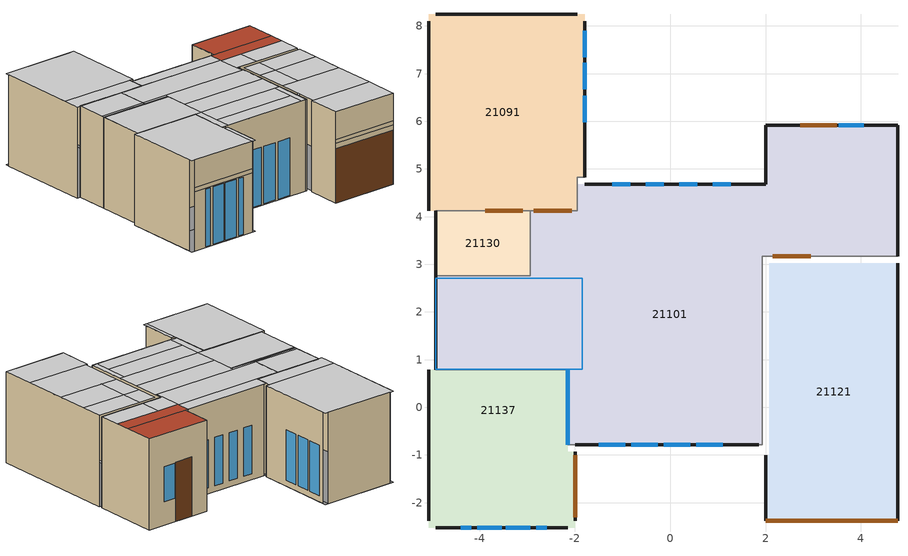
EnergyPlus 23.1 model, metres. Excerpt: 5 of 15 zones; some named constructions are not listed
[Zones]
21091
 floor ground (1): -1.8,4.82 -1.95,4.82 -1.95,8.25 -1.8,8.25 z0; -1.95,4.13 -5.07,4.13 -5.07,8.25 -1.95,8.25 z0
 wall outside (5): -1.8,4.82 -1.8,8.1 / -1.95,8.25 -4.92,8.25 / -5.07,8.1 -5.07,4.13 z0:3.68
 wall to 21101 (5): -2.94,4.13 -1.95,4.13 -1.95,4.82 -1.8,4.82 z0:3.68
 wall to 21130 (5): -4.92,4.13 -2.94,4.13 z0:3.68
 window (Single Glass Emerald - 1001): -1.8,5.98 -1.8,6.54 / -1.8,6.67 -1.8,7.22 / -1.8,7.35 -1.8,7.9 z0.24:2.28
 door inside (7): -3.89,4.13 -3.09,4.13 / -2.86,4.13 -2.07,4.13 z0:2.4
 ceiling to 21238 (3): -5.07,4.82 -1.8,4.82 -1.8,8.25 -5.07,8.25 z3.68
 ceiling to 21247 (3): -5.07,4.13 -1.95,4.13 -1.95,4.82 -5.07,4.82 z3.68
21101
 floor ground (1): -2.94,0.79 -4.92,0.79 -4.92,2.75 -2.94,2.75 z0; -1.95,-0.79 -2.15,-0.79 -2.15,0.79 -1.95,0.79 z0; -1.95,0.79 -2.94,0.79 -2.94,4.13 -1.95,4.13 z0; 2,3.17 1.93,3.17 1.93,4.68 2,4.68 z0; 1.93,-0.79 -1.95,-0.79 -1.95,4.68 1.93,4.68 z0; 4.78,3.17 2,3.17 2,5.92 4.78,5.92 z0
 wall outside (5): 4.78,3.17 4.78,5.92 2,5.92 2,4.82 2,4.68 1.85,4.68 -1.8,4.68 / -4.92,2.75 -4.92,0.79 / -2,-0.79 1.85,-0.79 z0:3.68
 wall to 21130 (5): -2.94,4.13 -2.94,2.75 -4.92,2.75 z0:3.68
 wall to 21137 (5): -4.92,0.79 -2.15,0.79 -2.15,-0.79 -2,-0.79 z0:3.68
 wall to 21121 (5): 1.85,-0.79 1.93,-0.79 1.93,3.09 1.93,3.17 2,3.17 4.78,3.17 z0:3.68
 window (Single Glass Emerald - 1001): 4.05,5.92 3.54,5.92 z0.94:2.36; 1.27,4.68 0.89,4.68 / 0.57,4.68 0.19,4.68 / -0.13,4.68 -0.51,4.68 / -0.84,4.68 -1.22,4.68 z0.24:2.19; -1.5,-0.79 -0.94,-0.79 / -0.82,-0.79 -0.26,-0.79 / -0.14,-0.79 0.42,-0.79 / 0.55,-0.79 1.1,-0.79 z0.04:2.36
 window inside (Perfectly Clear - 1002): -2.15,0.79 -2.15,-0.78 z0:3.68
 door (13): 3.49,5.92 2.72,5.92 z0:2.4
 door inside (7): 2.15,3.17 2.95,3.17 z0:2.4
 ceiling to 21168 (9): -1.85,-0.79 1.7,-0.79 1.7,-0.11 -1.85,-0.11 z3.68
 ceiling to 21179 (9): 1.7,-0.79 1.93,-0.79 1.93,0.79 1.7,0.79 z3.68
 ceiling to 21189 (9): -1.85,0.79 1.93,0.79 1.93,1.75 -1.85,1.75 z3.68; -1.85,-0.11 1.7,-0.11 1.7,0.79 -1.85,0.79 z3.68; -2.94,2.75 -1.85,2.75 -1.85,2.86 -2.94,2.86 z3.68; -4.92,2.71 -1.85,2.71 -1.85,2.75 -4.92,2.75 z3.68; -1.85,1.75 1.93,1.75 1.93,2.86 -1.85,2.86 z3.68; -4.92,0.79 -1.85,0.79 -1.85,2.71 -4.92,2.71 z3.68
 ceiling to 21210 (9): 1.85,3.17 2.8,3.17 2.8,4.07 1.85,4.07 z3.68
 ceiling to 21219 (9): 2.8,3.17 4.78,3.17 4.78,4.07 2.8,4.07 z3.68
 ceiling to 21226 (9): -2.15,-0.79 -1.85,-0.79 -1.85,0.79 -2.15,0.79 z3.68
 ceiling to 21247 (3): -1.95,4.13 1.85,4.13 1.85,4.68 -1.95,4.68 z3.68; -2.94,2.86 1.85,2.86 1.85,4.13 -2.94,4.13 z3.68
 roof outside (11): 2,4.68 4.78,4.68 4.78,5.92 2,5.92 z3.68; 1.85,4.07 4.78,4.07 4.78,4.68 1.85,4.68 z3.68
 skylight inside (Perfectly Clear - 1002): -4.92,0.79 -1.85,0.79 -1.85,2.71 -4.92,2.71 z3.68
21130
 floor ground (1): -2.94,2.75 -4.92,2.75 -4.92,4.13 -2.94,4.13 z0
 wall outside (5): -4.92,4.13 -4.92,2.75 z0:3.68
 ceiling to 21189 (9): -4.92,2.75 -2.94,2.75 -2.94,2.86 -4.92,2.86 z3.68
 ceiling to 21247 (3): -4.92,2.86 -2.94,2.86 -2.94,4.13 -4.92,4.13 z3.68
21137
 floor ground (1): -2.15,-0.93 -5.07,-0.93 -5.07,0.79 -2.15,0.79 z0; -2,-2.53 -5.07,-2.53 -5.07,-0.93 -2,-0.93 z0
 wall outside (5): -5.07,0.79 -5.07,-2.38 / -2,-2.38 -2,-0.93 z0:3.68; -4.92,-2.53 -2.15,-2.53 z2.41:2.56; -4.92,-2.53 -2.15,-2.53 z2.56:3.68; -4.92,-2.53 -2.15,-2.53 z0:2.41
 window (Single Glass Emerald - 1001): -4.39,-2.53 -4.18,-2.53 / -4.05,-2.53 -3.53,-2.53 / -3.45,-2.53 -2.94,-2.53 / -2.81,-2.53 -2.59,-2.53 z0.04:2.36
 door (13): -2,-2.3 -2,-1.01 z0:2.4
 ceiling to 21226 (9): -2.15,-2.53 -2,-2.53 -2,-0.93 -2.15,-0.93 z3.68; -5.07,-2.53 -2.15,-2.53 -2.15,0.79 -5.07,0.79 z3.68
21121
 floor ground (1): 2.08,-2.38 2,-2.38 2,-1 2.08,-1 z0; 4.78,-2.38 2.08,-2.38 2.08,3.02 4.78,3.02 z0
 wall outside (5): 4.78,-2.38 4.78,3.02 / 2,-1 2,-2.38 z0:3.68; 2,-2.38 4.78,-2.38 z2.41:2.56; 2,-2.38 4.78,-2.38 z0:2.41; 2,-2.38 4.78,-2.38 z2.56:3.68
 door (13): 2.01,-2.38 4.77,-2.38 z0:2.19
 ceiling to 21179 (15): 2.08,-1 4.78,-1 4.78,0.77 2.08,0.79 z3.68; 2,-2.38 4.78,-2.38 4.78,-1 2,-1 z3.68
 ceiling to 21189 (15): 2.08,0.79 2.8,0.78 2.8,2.09 2.08,2.09 z3.68
 ceiling to 21203 (15): 2.8,0.78 4.78,0.77 4.78,2.09 2.8,2.09 z3.68
 ceiling to 21210 (15): 2.08,2.09 2.8,2.09 2.8,3.02 2.08,3.02 z3.68
 ceiling to 21219 (15): 2.8,2.09 4.78,2.09 4.78,3.02 2.8,3.02 z3.68
[Schedule:Compact]
1097: Through: 31 Dec, For: Weekdays SummerDesignDay, Until: 07:00, 0, Until: 08:00, 0.25, Until: 09:00, 0.5, Until: 12:00, 1, Until: 14:00, 0.75, Until: 17:00, 1, Until: 18:00, 0.5, Until: 19:00, 0.25, Until: 24:00, 0, For: Weekends, Until: 24:00, 0, For: Holidays, Until: 24:00, 0, For: WinterDesignDay AllOtherDays, Until: 24:00, 0
20001: Through: 12/31, For: Weekdays Weekends SummerDesignDays, Until: 24:00, 25, For: WinterDesignDays, Until: 24:00, 0, For: AllOtherDays, Until: 24:00, 25
20002: Through: 12/31, For: Weekdays Weekends SummerDesignDays, Until: 24:00, 24, For: WinterDesignDays, Until: 24:00, 0, For: AllOtherDays, Until: 24:00, 24
20003: Through: 12/31, For: Weekdays Weekends SummerDesignDays, Until: 24:00, 26, For: WinterDesignDays, Until: 24:00, 0, For: AllOtherDays, Until: 24:00, 26
20004: Through: 12/31, For: Weekdays Weekends SummerDesignDays, Until: 24:00, 22, For: WinterDesignDays, Until: 24:00, 0, For: AllOtherDays, Until: 24:00, 22
[AirflowNetwork:MultiZone:Zone] Ventilation Control Mode=Temperature; Venting Availability Schedule=1097
Name | Ventilation Control Zone Temperature Setpoint Schedule
21091 | 20001
21101 | 20002
21121 | 20003
21130; 21137 | 20004
[AirflowNetwork:MultiZone:Surface] Window/Door Opening Factor, or Crack Factor=1
21091_Ceiling_1_0_0: Leakage Component=21091_Ceiling_1_0_0
21091_Ceiling_1_1_0: Leakage Component=21091_Ceiling_1_1_0
21091_Partition_2_0_0: Leakage Component=21091_Partition_2_0_0
21091_Partition_3_0_0: Leakage Component=21091_Partition_3_0_0
21091_Wall_4_0_0: Leakage Component=21091_Wall_4_0_0
21091_Wall_4_0_0_0_0_2_Win: Leakage Component=21091_Wall_4_0_0_0_0_2_Win; Ventilation Control Mode=Temperature; Ventilation Control Zone Temperature Setpoint Schedule=20001; Minimum Venting Open Factor=0.05; Indoor and Outdoor Temperature Difference Lower Limit For Maximum Venting Open Factor {deltaC}=0; Indoor and Outdoor Temperature Difference Upper Limit for Minimum Venting Open Factor {deltaC}=15; Venting Availability Schedule=1097
21091_Wall_4_0_0_1_0_1_Win: Leakage Component=21091_Wall_4_0_0_1_0_1_Win; Ventilation Control Mode=Temperature; Ventilation Control Zone Temperature Setpoint Schedule=20001; Minimum Venting Open Factor=0.05; Indoor and Outdoor Temperature Difference Lower Limit For Maximum Venting Open Factor {deltaC}=0; Indoor and Outdoor Temperature Difference Upper Limit for Minimum Venting Open Factor {deltaC}=15; Venting Availability Schedule=1097
21091_Wall_4_0_0_2_0_0_Win: Leakage Component=21091_Wall_4_0_0_2_0_0_Win; Ventilation Control Mode=Temperature; Ventilation Control Zone Temperature Setpoint Schedule=20001; Minimum Venting Open Factor=0.05; Indoor and Outdoor Temperature Difference Lower Limit For Maximum Venting Open Factor {deltaC}=0; Indoor and Outdoor Temperature Difference Upper Limit for Minimum Venting Open Factor {deltaC}=15; Venting Availability Schedule=1097
21091_Wall_5_0_0: Leakage Component=21091_Wall_5_0_0
21091_Wall_6_0_0: Leakage Component=21091_Wall_6_0_0
21091_Partition_7_0_0: Leakage Component=21091_Partition_7_0_0
21091_Partition_7_0_0_0_0_0_Door: Leakage Component=21091_Partition_7_0_0_0_0_0_Door; Ventilation Control Mode=Constant; Venting Availability Schedule=1097
21091_Partition_8_0_0: Leakage Component=21091_Partition_8_0_0
21091_Partition_8_0_0_0_0_0_Door: Leakage Component=21091_Partition_8_0_0_0_0_0_Door; Ventilation Control Mode=Constant; Venting Availability Schedule=1097
21101_Ceiling_1_0_0: Leakage Component=21101_Ceiling_1_0_0
21101_Ceiling_1_1_0: Leakage Component=21101_Ceiling_1_1_0
21101_Ceiling_1_2_0: Leakage Component=21101_Ceiling_1_2_0
21101_Ceiling_1_2_1: Leakage Component=21101_Ceiling_1_2_1
21101_Ceiling_1_2_2: Leakage Component=21101_Ceiling_1_2_2
21101_Ceiling_1_2_3: Leakage Component=21101_Ceiling_1_2_3
21101_Ceiling_1_2_4: Leakage Component=21101_Ceiling_1_2_4
21101_Ceiling_1_2_5: Leakage Component=21101_Ceiling_1_2_5
21101_Ceiling_1_2_5_0_5_0_Hole: Leakage Component=21101_Ceiling_1_2_5_0_5_0_Hole; Ventilation Control Mode=Constant
21101_Ceiling_1_3_1: Leakage Component=21101_Ceiling_1_3_1
21101_Ceiling_1_4_0: Leakage Component=21101_Ceiling_1_4_0
21101_Ceiling_1_5_0: Leakage Component=21101_Ceiling_1_5_0
21101_Ceiling_1_6_0: Leakage Component=21101_Ceiling_1_6_0
21101_Ceiling_1_6_1: Leakage Component=21101_Ceiling_1_6_1
21101_Roof_1_7_0: Leakage Component=21101_Roof_1_7_0
21101_Roof_1_7_1: Leakage Component=21101_Roof_1_7_1
21101_Wall_2_0_0: Leakage Component=21101_Wall_2_0_0
21101_Wall_3_0_0: Leakage Component=21101_Wall_3_0_0
21101_Wall_3_0_0_0_0_1_Win: Leakage Component=21101_Wall_3_0_0_0_0_1_Win; Ventilation Control Mode=Temperature; Ventilation Control Zone Temperature Setpoint Schedule=20002; Minimum Venting Open Factor=0.05; Indoor and Outdoor Temperature Difference Lower Limit For Maximum Venting Open Factor {deltaC}=0; Indoor and Outdoor Temperature Difference Upper Limit for Minimum Venting Open Factor {deltaC}=15; Venting Availability Schedule=1097
21101_Wall_3_0_0_1_0_0_Door: Leakage Component=21101_Wall_3_0_0_1_0_0_Door; Ventilation Control Mode=Constant; Venting Availability Schedule=1097
21101_Wall_4_0_0: Leakage Component=21101_Wall_4_0_0
21101_Wall_4_0_1: Leakage Component=21101_Wall_4_0_1
21101_Wall_5_0_0: Leakage Component=21101_Wall_5_0_0
21101_Wall_5_0_0_0_0_3_Win: Leakage Component=21101_Wall_5_0_0_0_0_3_Win; Ventilation Control Mode=Temperature; Ventilation Control Zone Temperature Setpoint Schedule=20002; Minimum Venting Open Factor=0.05; Indoor and Outdoor Temperature Difference Lower Limit For Maximum Venting Open Factor {deltaC}=0; Indoor and Outdoor Temperature Difference Upper Limit for Minimum Venting Open Factor {deltaC}=15; Venting Availability Schedule=1097
21101_Wall_5_0_0_1_0_2_Win: Leakage Component=21101_Wall_5_0_0_1_0_2_Win; Ventilation Control Mode=Temperature; Ventilation Control Zone Temperature Setpoint Schedule=20002; Minimum Venting Open Factor=0.05; Indoor and Outdoor Temperature Difference Lower Limit For Maximum Venting Open Factor {deltaC}=0; Indoor and Outdoor Temperature Difference Upper Limit for Minimum Venting Open Factor {deltaC}=15; Venting Availability Schedule=1097
21101_Wall_5_0_0_2_0_1_Win: Leakage Component=21101_Wall_5_0_0_2_0_1_Win; Ventilation Control Mode=Temperature; Ventilation Control Zone Temperature Setpoint Schedule=20002; Minimum Venting Open Factor=0.05; Indoor and Outdoor Temperature Difference Lower Limit For Maximum Venting Open Factor {deltaC}=0; Indoor and Outdoor Temperature Difference Upper Limit for Minimum Venting Open Factor {deltaC}=15; Venting Availability Schedule=1097
21101_Wall_5_0_0_3_0_0_Win: Leakage Component=21101_Wall_5_0_0_3_0_0_Win; Ventilation Control Mode=Temperature; Ventilation Control Zone Temperature Setpoint Schedule=20002; Minimum Venting Open Factor=0.05; Indoor and Outdoor Temperature Difference Lower Limit For Maximum Venting Open Factor {deltaC}=0; Indoor and Outdoor Temperature Difference Upper Limit for Minimum Venting Open Factor {deltaC}=15; Venting Availability Schedule=1097
21101_Wall_5_0_1: Leakage Component=21101_Wall_5_0_1
21101_Partition_9_0_0: Leakage Component=21101_Partition_9_0_0
21101_Partition_10_0_0: Leakage Component=21101_Partition_10_0_0
21101_Wall_11_0_0: Leakage Component=21101_Wall_11_0_0
21101_Partition_12_0_0: Leakage Component=21101_Partition_12_0_0
21101_Partition_13_0_0: Leakage Component=21101_Partition_13_0_0
21137_Partition_2_0_0_0_0_0_Hole_10027: Leakage Component=21101_Partition_13_0_0_0_0_0_Hole; Ventilation Control Mode=Constant
21101_Partition_14_0_0: Leakage Component=21101_Partition_14_0_0
21101_Wall_15_0_0: Leakage Component=21101_Wall_15_0_0
21101_Wall_15_0_0_0_0_3_Win: Leakage Component=21101_Wall_15_0_0_0_0_3_Win; Ventilation Control Mode=Temperature; Ventilation Control Zone Temperature Setpoint Schedule=20002; Minimum Venting Open Factor=0.05; Indoor and Outdoor Temperature Difference Lower Limit For Maximum Venting Open Factor {deltaC}=0; Indoor and Outdoor Temperature Difference Upper Limit for Minimum Venting Open Factor {deltaC}=15; Venting Availability Schedule=1097
21101_Wall_15_0_0_1_0_2_Win: Leakage Component=21101_Wall_15_0_0_1_0_2_Win; Ventilation Control Mode=Temperature; Ventilation Control Zone Temperature Setpoint Schedule=20002; Minimum Venting Open Factor=0.05; Indoor and Outdoor Temperature Difference Lower Limit For Maximum Venting Open Factor {deltaC}=0; Indoor and Outdoor Temperature Difference Upper Limit for Minimum Venting Open Factor {deltaC}=15; Venting Availability Schedule=1097
21101_Wall_15_0_0_2_0_1_Win: Leakage Component=21101_Wall_15_0_0_2_0_1_Win; Ventilation Control Mode=Temperature; Ventilation Control Zone Temperature Setpoint Schedule=20002; Minimum Venting Open Factor=0.05; Indoor and Outdoor Temperature Difference Lower Limit For Maximum Venting Open Factor {deltaC}=0; Indoor and Outdoor Temperature Difference Upper Limit for Minimum Venting Open Factor {deltaC}=15; Venting Availability Schedule=1097
21101_Wall_15_0_0_3_0_0_Win: Leakage Component=21101_Wall_15_0_0_3_0_0_Win; Ventilation Control Mode=Temperature; Ventilation Control Zone Temperature Setpoint Schedule=20002; Minimum Venting Open Factor=0.05; Indoor and Outdoor Temperature Difference Lower Limit For Maximum Venting Open Factor {deltaC}=0; Indoor and Outdoor Temperature Difference Upper Limit for Minimum Venting Open Factor {deltaC}=15; Venting Availability Schedule=1097
21101_Partition_16_0_0: Leakage Component=21101_Partition_16_0_0
21101_Partition_17_0_0: Leakage Component=21101_Partition_17_0_0
21101_Partition_17_0_1: Leakage Component=21101_Partition_17_0_1
21101_Partition_18_0_0: Leakage Component=21101_Partition_18_0_0
21101_Partition_18_0_0_0_0_0_Door: Leakage Component=21101_Partition_18_0_0_0_0_0_Door; Ventilation Control Mode=Constant; Venting Availability Schedule=1097
21101_Partition_18_0_1: Leakage Component=21101_Partition_18_0_1
21121_Ceiling_1_0_0: Leakage Component=21121_Ceiling_1_0_0
21121_Ceiling_1_0_1: Leakage Component=21121_Ceiling_1_0_1
21121_Ceiling_1_1_0: Leakage Component=21121_Ceiling_1_1_0
21121_Ceiling_1_2_0: Leakage Component=21121_Ceiling_1_2_0
21121_Ceiling_1_3_0: Leakage Component=21121_Ceiling_1_3_0
21121_Ceiling_1_4_0: Leakage Component=21121_Ceiling_1_4_0
21121_Wall_2_0_0: Leakage Component=21121_Wall_2_0_0
21121_Wall_6_1_0: Leakage Component=21121_Wall_6_1_0
21121_Wall_7_0_0: Leakage Component=21121_Wall_7_0_0
21121_Wall_7_1_0: Leakage Component=21121_Wall_7_1_0
21121_Wall_7_1_0_0_0_0_Door: Leakage Component=21121_Wall_7_1_0_0_0_0_Door; Ventilation Control Mode=Constant; Venting Availability Schedule=1097
21121_Wall_7_1_1: Leakage Component=21121_Wall_7_1_1
21130_Ceiling_1_0_0: Leakage Component=21130_Ceiling_1_0_0
21130_Ceiling_1_1_0: Leakage Component=21130_Ceiling_1_1_0
21130_Wall_4_0_0: Leakage Component=21130_Wall_4_0_0
21137_Ceiling_1_0_0: Leakage Component=21137_Ceiling_1_0_0
21137_Ceiling_1_0_1: Leakage Component=21137_Ceiling_1_0_1
21137_Wall_4_0_0: Leakage Component=21137_Wall_4_0_0
21137_Wall_5_0_0: Leakage Component=21137_Wall_5_0_0
21137_Wall_5_2_0: Leakage Component=21137_Wall_5_2_0
21137_Wall_5_2_1: Leakage Component=21137_Wall_5_2_1
21137_Wall_5_2_1_0_1_3_Win: Leakage Component=21137_Wall_5_2_1_0_1_3_Win; Ventilation Control Mode=Temperature; Ventilation Control Zone Temperature Setpoint Schedule=20004; Minimum Venting Open Factor=0.05; Indoor and Outdoor Temperature Difference Lower Limit For Maximum Venting Open Factor {deltaC}=0; Indoor and Outdoor Temperature Difference Upper Limit for Minimum Venting Open Factor {deltaC}=15; Venting Availability Schedule=1097
21137_Wall_5_2_1_1_1_2_Win: Leakage Component=21137_Wall_5_2_1_1_1_2_Win; Ventilation Control Mode=Temperature; Ventilation Control Zone Temperature Setpoint Schedule=20004; Minimum Venting Open Factor=0.05; Indoor and Outdoor Temperature Difference Lower Limit For Maximum Venting Open Factor {deltaC}=0; Indoor and Outdoor Temperature Difference Upper Limit for Minimum Venting Open Factor {deltaC}=15; Venting Availability Schedule=1097
21137_Wall_5_2_1_2_1_1_Win: Leakage Component=21137_Wall_5_2_1_2_1_1_Win; Ventilation Control Mode=Temperature; Ventilation Control Zone Temperature Setpoint Schedule=20004; Minimum Venting Open Factor=0.05; Indoor and Outdoor Temperature Difference Lower Limit For Maximum Venting Open Factor {deltaC}=0; Indoor and Outdoor Temperature Difference Upper Limit for Minimum Venting Open Factor {deltaC}=15; Venting Availability Schedule=1097
21137_Wall_5_2_1_3_1_0_Win: Leakage Component=21137_Wall_5_2_1_3_1_0_Win; Ventilation Control Mode=Temperature; Ventilation Control Zone Temperature Setpoint Schedule=20004; Minimum Venting Open Factor=0.05; Indoor and Outdoor Temperature Difference Lower Limit For Maximum Venting Open Factor {deltaC}=0; Indoor and Outdoor Temperature Difference Upper Limit for Minimum Venting Open Factor {deltaC}=15; Venting Availability Schedule=1097
21137_Wall_6_0_0: Leakage Component=21137_Wall_6_0_0
21137_Wall_6_0_0_0_0_0_Door: Leakage Component=21137_Wall_6_0_0_0_0_0_Door; Ventilation Control Mode=Constant; Venting Availability Schedule=1097
[AirflowNetwork:MultiZone:Surface:Crack] Reference Crack Conditions=Reference Crack Conditions
Name | Air Mass Flow Coefficient at Reference Conditions {kg/s} | Air Mass Flow Exponent
21091_Ceiling_1_0_0 | 0.0100952 | 0.7
21091_Ceiling_1_1_0 | 0.0019595 | 0.7
21091_Partition_2_0_0 | 0.0076971 | 0.75
21091_Partition_3_0_0; 21101_Partition_14_0_0 | 0.0016572 | 0.75
21091_Wall_4_0_0 | 0.0008659 | 0.7
21091_Wall_5_0_0 | 0.0010956 | 0.7
21091_Wall_6_0_0 | 0.0014626 | 0.7
21091_Partition_7_0_0 | 0.016202 | 0.75
21091_Partition_8_0_0 | 0.0052317 | 0.75
21101_Ceiling_1_0_0 | 0.0021464 | 0.7
21101_Ceiling_1_1_0 | 0.000319 | 0.7
21101_Ceiling_1_2_0 | 0.0032584 | 0.7
21101_Ceiling_1_2_1 | 0.0028913 | 0.7
21101_Ceiling_1_2_2 | 0.0001028 | 0.7
21101_Ceiling_1_2_3 | 0.0001278 | 0.7
21101_Ceiling_1_2_4 | 0.0037709 | 0.7
21101_Ceiling_1_2_5 | 0.000018 | 0.7
21101_Ceiling_1_3_1 | 0.0007692 | 0.7
21101_Ceiling_1_4_0 | 0.0015979 | 0.7
21101_Ceiling_1_5_0 | 0.0004256 | 0.7
21101_Ceiling_1_6_0 | 0.00189 | 0.7
21101_Ceiling_1_6_1 | 0.0054581 | 0.7
21101_Roof_1_7_0 | 0.0003452 | 0.7
21101_Roof_1_7_1 | 0.0001786 | 0.7
21101_Wall_2_0_0 | 0.0010142 | 0.7
21101_Wall_3_0_0 | 0.0007638 | 0.7
21101_Wall_4_0_0 | 0.0004051 | 0.7
21101_Wall_4_0_1 | 5.31e-05 | 0.7
21101_Wall_5_0_0 | 0.0010471 | 0.7
21101_Wall_5_0_1 | 5.52e-05 | 0.7
21101_Partition_9_0_0 | 0.0151423 | 0.75
21101_Partition_10_0_0 | 0.0219181 | 0.75
21101_Wall_11_0_0 | 0.0007235 | 0.7
21101_Partition_12_0_0 | 0.0306578 | 0.75
21101_Partition_13_0_0 | 9.46e-05 | 0.75
21101_Wall_15_0_0 | 0.0009026 | 0.7
21101_Partition_16_0_0; 21101_Partition_17_0_1; 21101_Partition_18_0_1 | 0.0008286 | 0.75
21101_Partition_17_0_0 | 0.0428563 | 0.75
21101_Partition_18_0_0 | 0.0249429 | 0.75
21121_Ceiling_1_0_0 | 0.0043293 | 0.7
21121_Ceiling_1_0_1 | 0.0034341 | 0.7
21121_Ceiling_1_1_0 | 0.0008517 | 0.7
21121_Ceiling_1_2_0 | 0.0023338 | 0.7
21121_Ceiling_1_3_0 | 0.0006063 | 0.7
21121_Ceiling_1_4_0 | 0.00165 | 0.7
21121_Wall_2_0_0 | 0.0019871 | 0.7
21121_Wall_6_1_0 | 0.0005064 | 0.7
21121_Wall_7_0_0 | 0.000042 | 0.7
21121_Wall_7_1_0 | 6.15e-05 | 0.7
21121_Wall_7_1_1 | 0.0003115 | 0.7
21130_Ceiling_1_0_0 | 0.0001871 | 0.7
21130_Ceiling_1_1_0 | 0.0022601 | 0.7
21130_Wall_4_0_0 | 0.0005047 | 0.7
21137_Ceiling_1_0_0 | 0.000216 | 0.7
21137_Ceiling_1_0_1 | 0.0087349 | 0.7
21137_Wall_4_0_0 | 0.0011667 | 0.7
21137_Wall_5_0_0 | 4.31e-05 | 0.7
21137_Wall_5_2_0 | 0.0003112 | 0.7
21137_Wall_5_2_1 | 0.0003303 | 0.7
21137_Wall_6_0_0 | 0.000223 | 0.7
[AirflowNetwork:MultiZone:Component:DetailedOpening] Type of Rectangular Large Vertical Opening (LVO)=NonPivoted; Extra Crack Length or Height of Pivoting Axis {m}=0; Number of Sets of Opening Factor Data=2; Opening Factor 1=0; Discharge Coefficient for Opening Factor 1=0.65; Width Factor for Opening Factor 1=0; Opening Factor 2=1; Discharge Coefficient for Opening Factor 2=0.65
Name | Air Mass Flow Coefficient When Opening is Closed {kg/s-m} | Air Mass Flow Exponent When Opening is Closed | Height Factor for Opening Factor 1 | Start Height Factor for Opening Factor 1 | Width Factor for Opening Factor 2 | Height Factor for Opening Factor 2 | Start Height Factor for Opening Factor 2
21091_Wall_4_0_0_0_0_2_Win; 21091_Wall_4_0_0_1_0_1_Win; 21091_Wall_4_0_0_2_0_0_Win; 21101_Wall_3_0_0_0_0_1_Win; 21101_Wall_5_0_0_0_0_3_Win; 21101_Wall_5_0_0_1_0_2_Win; 21101_Wall_5_0_0_2_0_1_Win; 21101_Wall_5_0_0_3_0_0_Win; 21101_Wall_15_0_0_0_0_3_Win; 21101_Wall_15_0_0_1_0_2_Win; 21101_Wall_15_0_0_2_0_1_Win; 21101_Wall_15_0_0_3_0_0_Win; 21137_Wall_5_2_1_0_1_3_Win; 21137_Wall_5_2_1_1_1_2_Win; 21137_Wall_5_2_1_2_1_1_Win; 21137_Wall_5_2_1_3_1_0_Win | 0.00014 | 0.65 | 0.2 | 0.8 | 1 | 0.2 | 0.8
21091_Partition_7_0_0_0_0_0_Door; 21091_Partition_8_0_0_0_0_0_Door; 21101_Partition_18_0_0_0_0_0_Door | 0.02 | 0.6 | 1 | 0 | 0.025 | 1 | 0
21101_Wall_3_0_0_1_0_0_Door; 21121_Wall_7_1_0_0_0_0_Door; 21137_Wall_6_0_0_0_0_0_Door | 0.0014 | 0.65 | 1 | 0 | 0.025 | 1 | 0
21101_Partition_13_0_0_0_0_0_Hole | 1e-08 | 1 | 1 | 0 | 1 | 1 | 0
[AirflowNetwork:MultiZone:Component:HorizontalOpening]
21101_Ceiling_1_2_5_0_5_0_Hole: Air Mass Flow Coefficient When Opening is Closed {kg/s-m}=1e-08; Air Mass Flow Exponent When Opening is Closed=0.5; Sloping Plane Angle {deg}=90; Discharge Coefficient=0.65
[AirflowNetwork:MultiZone:ExternalNode]
Name | External Node Height {m} | Wind Pressure Coefficient Curve
21091_Wall_4_0_0 | 2.46 | 21091_Wall_4_0_0
21091_Wall_4_0_0_0_0_2_Win | 1.68 | 21091_Wall_4_0_0_0_0_2_Win
21091_Wall_4_0_0_1_0_1_Win | 1.68 | 21091_Wall_4_0_0_1_0_1_Win
21091_Wall_4_0_0_2_0_0_Win | 1.68 | 21091_Wall_4_0_0_2_0_0_Win
21091_Wall_5_0_0 | 2.46 | 21091_Wall_5_0_0
21091_Wall_6_0_0 | 2.46 | 21091_Wall_6_0_0
21101_Roof_1_7_0 | 4.91 | 21101_Roof_1_7_0
21101_Roof_1_7_1 | 4.91 | 21101_Roof_1_7_1
21101_Wall_2_0_0 | 2.46 | 21101_Wall_2_0_0
21101_Wall_3_0_0 | 2.46 | 21101_Wall_3_0_0
21101_Wall_3_0_0_0_0_1_Win | 2.2 | 21101_Wall_3_0_0_0_0_1_Win
21101_Wall_3_0_0_1_0_0_Door | 1.6 | 21101_Wall_3_0_0_1_0_0_Door
21101_Wall_4_0_0 | 2.46 | 21101_Wall_4_0_0
21101_Wall_4_0_1 | 2.46 | 21101_Wall_4_0_1
21101_Wall_5_0_0 | 2.46 | 21101_Wall_5_0_0
21101_Wall_5_0_0_0_0_3_Win | 1.62 | 21101_Wall_5_0_0_0_0_3_Win
21101_Wall_5_0_0_1_0_2_Win | 1.62 | 21101_Wall_5_0_0_1_0_2_Win
21101_Wall_5_0_0_2_0_1_Win | 1.62 | 21101_Wall_5_0_0_2_0_1_Win
21101_Wall_5_0_0_3_0_0_Win | 1.62 | 21101_Wall_5_0_0_3_0_0_Win
21101_Wall_5_0_1 | 2.46 | 21101_Wall_5_0_1
21101_Wall_11_0_0 | 2.46 | 21101_Wall_11_0_0
21101_Wall_15_0_0 | 2.46 | 21101_Wall_15_0_0
21101_Wall_15_0_0_0_0_3_Win | 1.6 | 21101_Wall_15_0_0_0_0_3_Win
21101_Wall_15_0_0_1_0_2_Win | 1.6 | 21101_Wall_15_0_0_1_0_2_Win
21101_Wall_15_0_0_2_0_1_Win | 1.6 | 21101_Wall_15_0_0_2_0_1_Win
21101_Wall_15_0_0_3_0_0_Win | 1.6 | 21101_Wall_15_0_0_3_0_0_Win
21121_Wall_2_0_0 | 2.46 | 21121_Wall_2_0_0
21121_Wall_6_1_0 | 2.46 | 21121_Wall_6_1_0
21121_Wall_7_0_0 | 3.31 | 21121_Wall_7_0_0
21121_Wall_7_1_0 | 1.61 | 21121_Wall_7_1_0
21121_Wall_7_1_0_0_0_0_Door | 1.46 | 21121_Wall_7_1_0_0_0_0_Door
21121_Wall_7_1_1 | 4.16 | 21121_Wall_7_1_1
21130_Wall_4_0_0 | 2.46 | 21130_Wall_4_0_0
21137_Wall_4_0_0 | 2.46 | 21137_Wall_4_0_0
21137_Wall_5_0_0 | 3.31 | 21137_Wall_5_0_0
21137_Wall_5_2_0 | 4.16 | 21137_Wall_5_2_0
21137_Wall_5_2_1 | 1.6 | 21137_Wall_5_2_1
21137_Wall_5_2_1_0_1_3_Win | 1.6 | 21137_Wall_5_2_1_0_1_3_Win
21137_Wall_5_2_1_1_1_2_Win | 1.6 | 21137_Wall_5_2_1_1_1_2_Win
21137_Wall_5_2_1_2_1_1_Win | 1.6 | 21137_Wall_5_2_1_2_1_1_Win
21137_Wall_5_2_1_3_1_0_Win | 1.6 | 21137_Wall_5_2_1_3_1_0_Win
21137_Wall_6_0_0 | 2.46 | 21137_Wall_6_0_0
21137_Wall_6_0_0_0_0_0_Door | 1.6 | 21137_Wall_6_0_0_0_0_0_Door
[AirflowNetwork:MultiZone:WindPressureCoefficientValues] AirflowNetwork:MultiZone:WindPressureCoefficientArray=Cp Data
Name | Wind Pressure Coefficient Value 1 | Wind Pressure Coefficient Value 2 | Wind Pressure Coefficient Value 3 | Wind Pressure Coefficient Value 4 | Wind Pressure Coefficient Value 5 | Wind Pressure Coefficient Value 6 | Wind Pressure Coefficient Value 7 | Wind Pressure Coefficient Value 8
21091_Wall_4_0_0; 21091_Wall_4_0_0_0_0_2_Win; 21091_Wall_4_0_0_1_0_1_Win; 21091_Wall_4_0_0_2_0_0_Win; 21101_Wall_2_0_0; 21121_Wall_2_0_0; 21137_Wall_6_0_0; 21137_Wall_6_0_0_0_0_0_Door | -.3 | 0.1 | 0.4 | 0.1 | -.3 | -.35 | -.2 | -.35
21091_Wall_5_0_0; 21101_Wall_3_0_0; 21101_Wall_3_0_0_0_0_1_Win; 21101_Wall_3_0_0_1_0_0_Door; 21101_Wall_5_0_0; 21101_Wall_5_0_0_0_0_3_Win; 21101_Wall_5_0_0_1_0_2_Win; 21101_Wall_5_0_0_2_0_1_Win; 21101_Wall_5_0_0_3_0_0_Win; 21101_Wall_5_0_1 | 0.4 | 0.1 | -.3 | -.35 | -.2 | -.35 | -.3 | 0.1
21091_Wall_6_0_0; 21101_Wall_4_0_0; 21101_Wall_4_0_1; 21101_Wall_11_0_0; 21121_Wall_6_1_0; 21130_Wall_4_0_0; 21137_Wall_4_0_0 | -.3 | -.35 | -.2 | -.35 | -.3 | 0.1 | 0.4 | 0.1
21101_Roof_1_7_0; 21101_Roof_1_7_1 | -.6 | -.5 | -.4 | -.5 | -.6 | -.5 | -.4 | -.5
21101_Wall_15_0_0; 21101_Wall_15_0_0_0_0_3_Win; 21101_Wall_15_0_0_1_0_2_Win; 21101_Wall_15_0_0_2_0_1_Win; 21101_Wall_15_0_0_3_0_0_Win; 21121_Wall_7_0_0; 21121_Wall_7_1_0; 21121_Wall_7_1_0_0_0_0_Door; 21121_Wall_7_1_1; 21137_Wall_5_0_0; 21137_Wall_5_2_0; 21137_Wall_5_2_1; 21137_Wall_5_2_1_0_1_3_Win; 21137_Wall_5_2_1_1_1_2_Win; 21137_Wall_5_2_1_2_1_1_Win; 21137_Wall_5_2_1_3_1_0_Win | -.2 | -.35 | -.3 | 0.1 | 0.4 | 0.1 | -.3 | -.35
